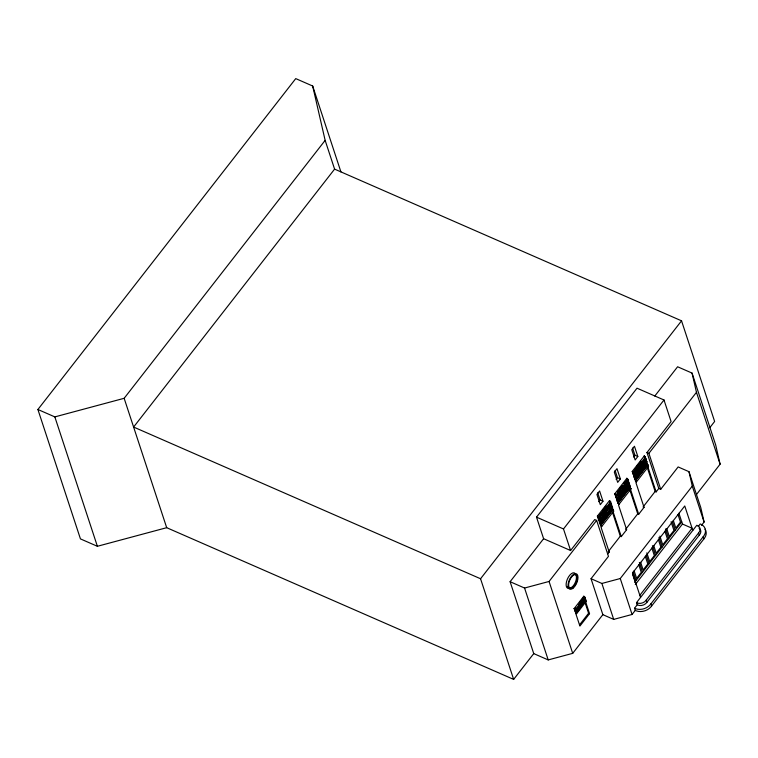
<?xml version="1.0" encoding="UTF-8"?>
<svg xmlns="http://www.w3.org/2000/svg" width="758" height="758" viewBox="0 0 758 758"><rect width="100%" height="100%" fill="white"/><g stroke="black" fill="none" stroke-linecap="round" stroke-linejoin="round"><path stroke-width="1.14" d="M698.194 526.545L700.212 523.967L701.197 524.375A11.389 8.821 -18.2 0 1 703.841 535.915L650.231 604.723A11.389 8.821 -18.2 0 1 635.507 608.674L634.55 608.229L637.232 604.789A6.585 5.107 -18.2 0 0 647.029 602.155L699.293 535.091A6.585 5.107 -18.2 0 0 700.117 529.264M705.016 529.179A11.389 8.821 -18.2 0 1 704.552 538.076L650.942 606.874A11.389 8.821 -18.2 0 1 636.218 610.825L635.261 610.38L634.55 608.229M701.557 525.303L704.097 522.035L700.79 507.623L688.975 471.684L678.135 466.937L660.711 489.298L658.787 488.455L646.972 452.507L671.086 421.562L663.999 399.987L637.014 388.191L536.512 517.155L543.609 538.72L510.106 581.708L533.746 653.604L513.649 679.395L166.694 527.691L97.384 546.291L80.443 538.891L37.9 409.491L295.743 78.605L312.675 86.014L340.92 171.905M37.9 409.491L54.841 416.9L124.151 398.301L325.144 140.363L312.675 86.014M325.144 140.363L334.591 169.119L133.607 427.048L480.553 578.752L513.649 679.395M480.553 578.752L681.546 320.824L334.591 169.119M654.798 396.036L677.605 366.768L692.054 373.088L715.694 444.974L720.1 464.199L696.413 494.595M635.261 610.38L632.077 614.463L613.696 619.4L602.856 614.653L591.041 578.714L608.456 556.353L596.641 520.414L594.708 519.571L570.594 550.526L563.497 528.961L663.999 399.987M598.744 501.701L600.08 499.977L597.721 492.795M616.131 479.388L617.467 477.673L615.108 470.481M633.603 456.97L634.939 455.255L632.579 448.063M602.98 501.246L600.298 504.686L596.925 494.415L599.597 490.976L602.98 501.246L600.08 499.977M620.366 478.933L617.685 482.372L614.312 472.111L616.984 468.671L620.366 478.933L617.467 477.673M637.829 456.515L635.147 459.954L631.774 449.693L634.455 446.254L637.829 456.515L634.939 455.255M597.389 516.132L609.451 500.659L610.654 501.796L598.593 517.269L597.389 516.132L598.593 517.269M626.866 478.298L614.776 493.828L615.97 494.965L628.031 479.492L626.838 478.345L628.031 479.492M644.291 455.946L632.21 471.448L633.413 472.585L645.475 457.112L644.272 455.965L645.475 457.112M602.591 510.475L606.144 505.927M615.97 494.965L615.051 494.5M619.997 488.143L622.119 485.423M623.531 483.604L624.952 481.794M633.413 472.585L632.466 472.139M636.72 466.691L640.965 461.234M611.109 503.189L609.906 502.052L611.109 503.189L599.047 518.661L598.081 518.245L597.854 517.525L605.651 507.509M617.391 492.444L622.337 486.096M625.17 482.467L627.292 479.738L628.496 480.885L616.434 496.357L615.269 495.173L616.434 496.357M645.93 458.505L644.736 457.358L645.93 458.505L633.868 473.977L632.911 473.551L632.684 472.812L639.771 463.725M510.106 581.708L524.564 588.037L549.067 581.462L596.641 520.414M660.711 489.298L648.895 453.35L696.46 392.312L692.054 373.088M605.424 509.888L610.389 503.511L611.592 504.648L599.531 520.13L598.564 519.704L598.327 518.984L604.003 511.707M619.997 491.184L615.714 496.68L616.908 497.816L628.969 482.344L627.776 481.207L622.11 488.465M636.711 469.733L633.157 474.3L634.351 475.437L646.413 459.964L645.21 458.827L638.132 467.913M616.908 497.816L615.989 497.352M602.383 515.971L610.891 505.046L612.094 506.183L600.033 521.656L598.829 520.519L600.961 517.79M618.376 495.438L627.567 483.642M645.712 460.352L633.66 475.834L634.853 476.971L646.915 461.499L645.712 460.352L646.915 461.499M628.278 482.732L629.472 483.879L617.419 499.351L616.491 498.887M634.853 476.971L633.906 476.526M609.963 508.343L611.384 506.524L612.578 507.661L600.516 523.134L599.559 522.717L599.322 521.997L606.409 512.891M629.964 485.357L628.761 484.22L629.964 485.357L617.903 500.83L616.936 500.413L616.737 499.645L624.516 489.659M625.937 487.849L628.05 485.12M644.783 463.65L646.204 461.83L647.398 462.977L635.346 478.45L634.38 478.033L634.162 477.294L640.538 469.107M641.95 467.288L643.371 465.469M599.872 523.683L611.933 508.201L613.137 509.348L601.075 524.82L599.872 523.683L601.075 524.82M617.258 501.379L629.311 485.897L630.514 487.043L618.452 502.516L617.296 501.332L618.452 502.516M634.692 478.99L646.754 463.517L647.957 464.654L635.896 480.136L634.711 478.971L635.896 480.136M600.45 525.417L601.644 526.564L600.45 525.417L612.502 509.945L613.705 511.082L601.075 527.331L609.205 552.08L607.869 553.795M612.54 512.56L620.309 536.181L621.266 536.598L626.629 529.719L618.49 504.97L631.092 488.777L629.889 487.64L617.827 503.113L619.03 504.26L617.865 503.066M635.27 480.733L636.464 481.87L635.28 480.714L647.332 465.26L648.526 466.397L635.915 482.619L644.044 507.367L638.691 514.246L637.724 513.829L629.585 489.081M620.309 536.181L608.248 551.653L609.205 552.08M637.724 513.829L625.663 529.302L626.629 529.719M647.379 467.847L655.139 491.468L643.087 506.95L644.044 507.367M655.139 491.468L656.106 491.895L658.787 488.455M709.696 427.796L714.633 421.467L681.546 320.824M574.157 608.608L583.802 596.224L585.005 597.361L575.35 609.745L574.157 608.608L575.35 609.745M574.393 609.328L575.767 607.556M579.908 602.25L583.347 597.825M578.752 604.695L582.883 599.389M583.281 600.611L584.664 598.848L585.868 599.985L576.213 612.369L575.019 611.223L576.393 609.46M577.776 607.689L579.842 605.036M575.815 611.138L574.611 610L575.815 611.138L585.46 598.763L584.257 597.617L585.46 598.763M585.081 600.128L586.285 601.265L576.639 613.648L575.436 612.502L576.819 610.74M580.95 605.434L584.399 601.009M580.656 607.509L575.834 613.705L579.898 626.07L589.544 613.686L585.479 601.321M579.624 624.763L588.578 613.269L584.882 602.023M591.041 578.714L601.88 583.452L620.262 578.525L692.281 486.096L688.975 471.684M533.746 653.604L548.205 659.924L572.707 653.349L602.856 614.653M634.569 582.419L681.745 521.883M635.27 584.579L682.456 524.034L678.903 513.251M639.828 595.314L692.092 528.25L682.456 524.034M637.232 604.789L636.521 602.629L696.82 525.247A6.585 5.107 -18.2 0 1 698.582 532.94L699.293 535.091M636.521 602.629A6.585 5.107 -18.2 0 0 646.328 599.995L698.582 532.94M646.972 452.507L648.895 453.35M645.446 459.538L646.413 459.964M646.991 464.237L647.957 464.654M648.526 466.397L647.332 465.26M634.351 475.437L633.167 474.281M628.496 480.885L627.292 479.738M628.012 481.927L628.969 482.344M628.515 483.452L629.472 483.879M629.547 486.617L630.514 487.043M631.092 488.777L629.889 487.64M610.654 501.796L609.451 500.659M610.626 504.231L611.592 504.648M612.094 506.183L610.891 505.046M612.578 507.661L611.384 506.524M612.17 508.921L613.137 509.348M613.705 511.082L612.502 509.945M536.512 517.155L563.497 528.961M543.609 538.72L570.594 550.526M585.005 597.361L583.802 596.224M584.901 599.569L585.868 599.985M585.318 600.838L586.285 601.265M588.578 613.269L589.544 613.686M632.674 472.84L633.868 473.977M634.143 477.313L635.346 478.45M617.419 499.351L616.254 498.167L616.453 498.935M616.699 499.693L617.903 500.83M597.854 517.525L599.047 518.661M598.327 518.984L599.531 520.13M598.829 520.519L600.033 521.656M599.322 521.997L600.516 523.134M575.019 611.223L576.213 612.369M575.436 612.502L576.639 613.648M696.46 392.312L720.1 464.199M692.281 486.096L704.097 522.035M703.111 536.816L703.822 538.976M692.803 530.41L684.758 505.965L632.504 573.029L640.538 597.465M677.965 514.455L680.476 522.082L675.814 528.051L673.312 520.433M672.374 521.637L675.207 530.259M671.076 521.75L673.938 530.458L669.286 536.437L666.784 528.819M647.967 467.146L656.106 491.895M646.204 461.83L646.441 462.551M665.486 528.942L668.679 538.644M664.908 531.225L667.41 538.843L662.757 544.822L659.886 536.114M658.958 537.327L662.141 547.03M658.37 539.601L660.881 547.229L656.22 553.198L653.718 545.58M632.229 471.429L632.447 472.158M633.669 475.806L633.896 476.545M652.42 545.703L655.613 555.415M651.842 547.987L654.344 555.605L649.691 561.583L646.83 552.876M630.552 489.497L638.691 514.246M646.242 555.169L649.085 563.791M645.304 556.372L647.815 563.99L643.154 569.969L640.652 562.351M639.354 562.474L642.547 572.176M638.776 564.757L641.277 572.375L636.625 578.354L634.114 570.727M614.814 493.78L615.013 494.548M615.752 496.632L615.951 497.4M650.914 603.804L651.624 605.955M646.328 599.995L647.029 602.155M633.176 571.93L636.019 580.562M613.127 511.849L621.266 536.598M632.589 574.232L634.74 580.761M620.262 578.525L632.077 614.463M601.88 583.452L613.696 619.4M549.067 581.462L572.707 653.349M524.564 588.037L548.205 659.924M124.151 398.301L166.694 527.691M54.841 416.9L97.384 546.291M699.018 528.155A6.585 5.107 -18.2 0 1 699.625 528.667M568.936 588.445A8.385 4.008 -66.4 0 1 567.306 579.283A8.385 4.008 -66.4 0 1 575.189 573.512M574.915 574.204A7.419 3.544 -66.4 0 1 575.398 582.248A7.419 3.544 -66.4 0 1 569.182 587.895M568.415 587.355A7.419 3.544 -66.4 0 1 567.894 586.379M573.351 587.156A7.419 3.544 -66.4 0 0 576.649 575.17A7.419 3.544 -66.4 0 0 569.04 582.097A7.419 3.544 -66.4 0 0 573.351 587.156M573.399 587.895A8.385 4.008 -66.4 0 0 577.113 574.356A8.385 4.008 -66.4 0 0 568.528 582.172A8.385 4.008 -66.4 0 0 573.399 587.895"/></g></svg>
